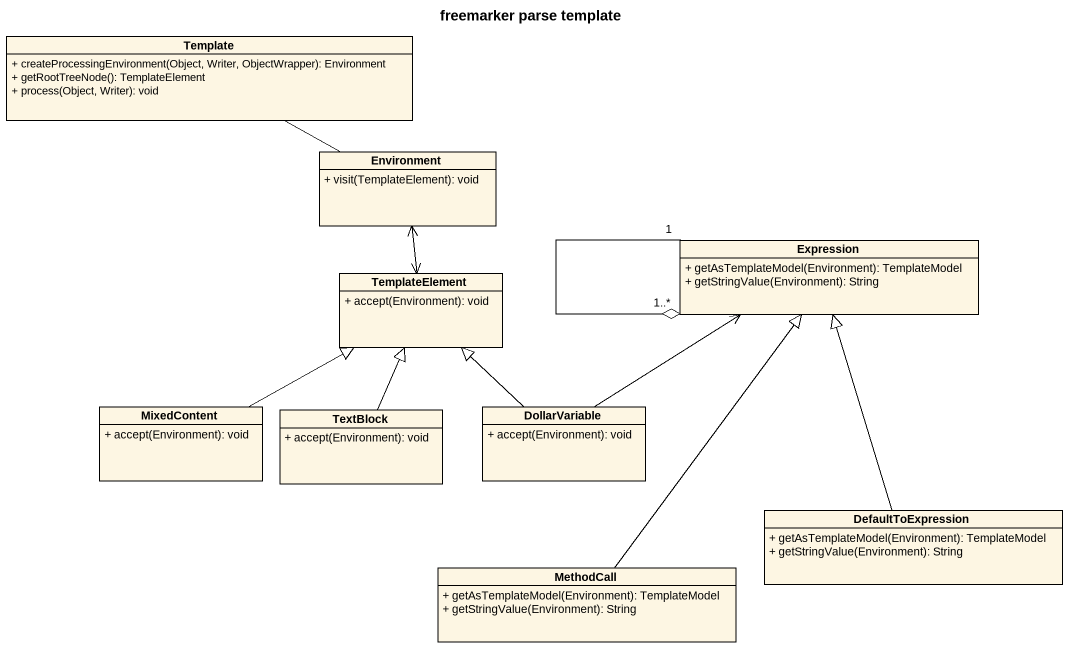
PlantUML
@startuml
title freemarker parse template
hide circle
hide empty members
skinparam classAttributeIconSize 0
class Template {
  + createProcessingEnvironment(Object, Writer, ObjectWrapper): Environment
  + getRootTreeNode(): TemplateElement
  + process(Object, Writer): void
}
class Environment {
  + visit(TemplateElement): void
}
class Expression {
  + getAsTemplateModel(Environment): TemplateModel
  + getStringValue(Environment): String
}
class TemplateElement {
  + accept(Environment): void
}
class MixedContent {
  + accept(Environment): void
}
class TextBlock {
  + accept(Environment): void
}
class DollarVariable {
  + accept(Environment): void
}
class DefaultToExpression {
  + getAsTemplateModel(Environment): TemplateModel
  + getStringValue(Environment): String
}
class MethodCall {
  + getAsTemplateModel(Environment): TemplateModel
  + getStringValue(Environment): String
}
Template -right- Environment
Environment <--> TemplateElement
Expression "1" --o "1..*" Expression
MixedContent -right-|> TemplateElement
TextBlock -up-|> TemplateElement
DollarVariable -up-> Expression
DollarVariable -up-|> TemplateElement
DefaultToExpression -up-|> Expression
MethodCall -up-|> Expression
@enduml
